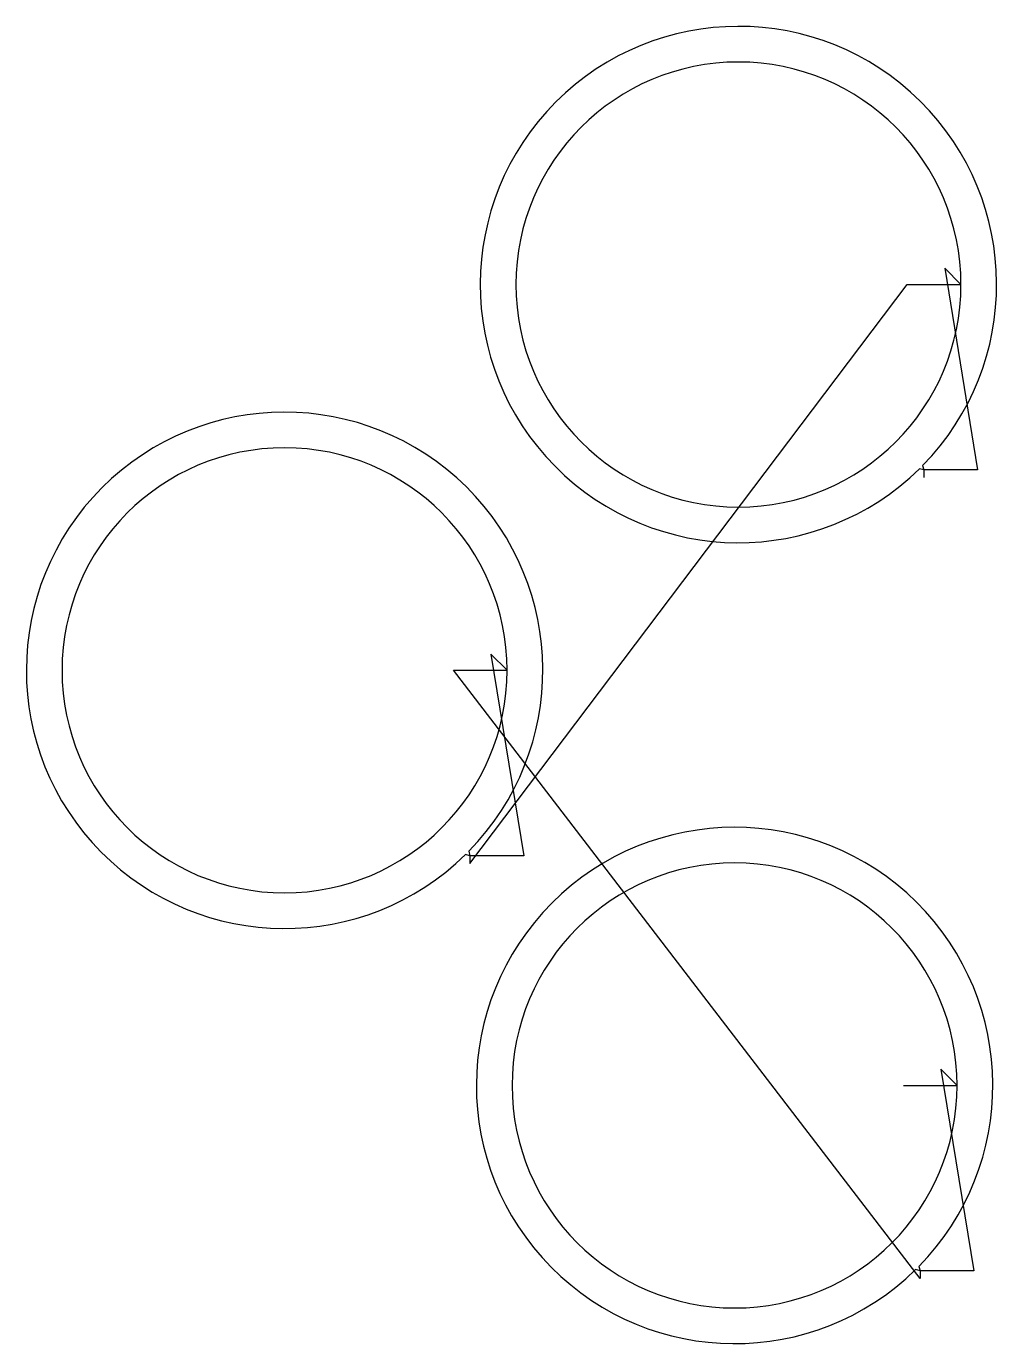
# Model space of a CAD drawing. Header units: metres. Extents: x 66 to 699, y 19 to 878.
import ezdxf

# ---------------------------------------------------------------- set-up
doc = ezdxf.new("R2010")
doc.units = ezdxf.units.M

msp = doc.modelspace()

# ---------------------------------------------------------------- linework, layer by layer
at = {"layer": 'TOOL_0'}
for p, q in [((675.254, 709.414), (664.647, 720.021)), ((664.647, 720.021), (686.058, 588.609)), ((355.333, 332.214), (640.254, 709.414)), ((640.254, 709.414), (675.254, 709.414)), ((651.058, 588.609), (648.159, 589.387)), ((650.279, 591.508), (651.057, 588.609)), ((651.057, 588.609), (651.057, 583.609)), ((686.058, 588.609), (651.058, 588.609)), ((379.53, 458.018), (368.923, 468.625)), ((368.923, 468.625), (390.334, 337.214)), ((648.565, 61.682), (344.53, 458.018)), ((344.53, 458.018), (379.53, 458.018)), ((355.334, 337.214), (352.435, 337.992)), ((354.555, 340.113), (355.333, 337.214)), ((355.333, 337.214), (355.333, 332.214)), ((390.334, 337.214), (355.334, 337.214)), ((672.763, 187.487), (662.156, 198.094)), ((662.156, 198.094), (683.566, 66.682)), ((637.763, 187.487), (672.763, 187.487)), ((647.787, 69.581), (648.565, 66.682)), ((648.566, 66.682), (645.667, 67.46)), ((648.565, 66.682), (648.565, 61.682)), ((683.566, 66.682), (648.566, 66.682))]:
    msp.add_line(p, q, dxfattribs=at)
for centre, radius, start, end in [((530.254, 709.415), 168.25, 315.510017, 134.999759), ((530.254, 709.414), 145, 0, 180), ((530.254, 709.414), 168.25, 134.999518, 314.48902), ((530.254, 709.414), 145, 180, 0), ((234.53, 458.02), 168.25, 315.510017, 134.999759), ((234.53, 458.018), 145, 0, 180), ((234.53, 458.019), 168.25, 134.999518, 314.48902), ((234.53, 458.018), 145, 180, 0), ((527.762, 187.488), 168.25, 315.510017, 134.999759), ((527.763, 187.487), 145, 0, 180), ((527.762, 187.487), 168.25, 134.999518, 314.48902), ((527.763, 187.487), 145, 180, 0)]:
    msp.add_arc(centre, radius, start, end, dxfattribs=at)

doc.saveas('drawing.dxf')
